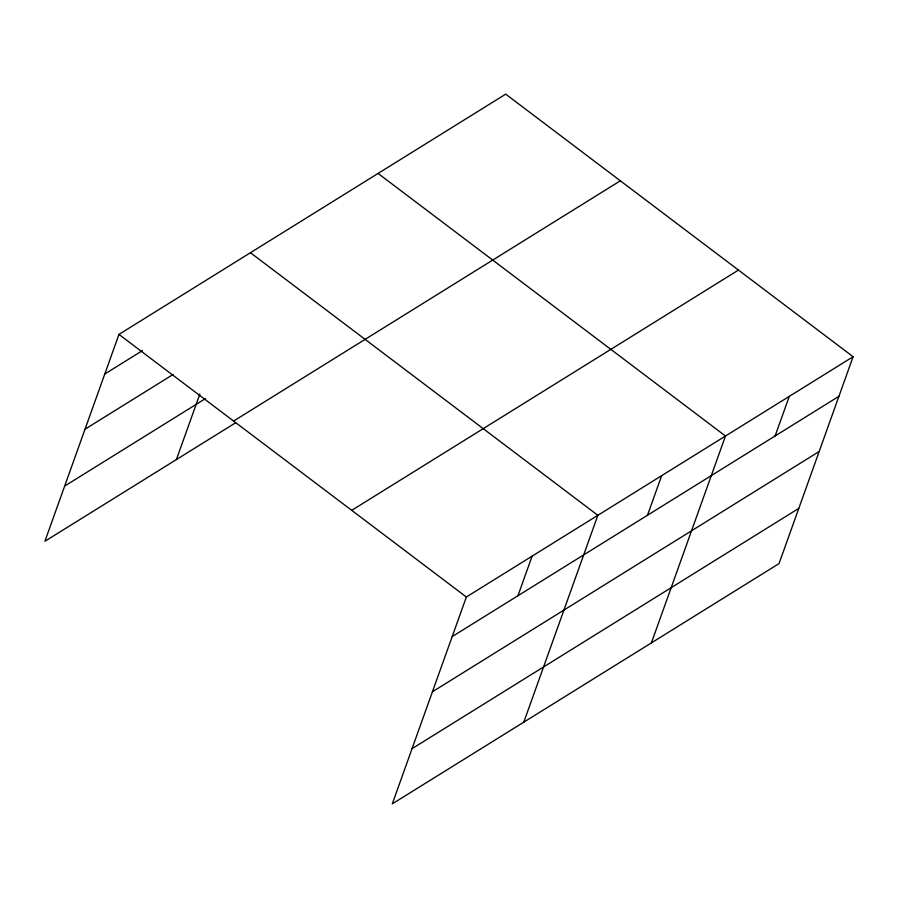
<?xml version="1.0" encoding="UTF-8"?>
<svg xmlns="http://www.w3.org/2000/svg" width="898" height="898" viewBox="0 0 898 898"><rect width="100%" height="100%" fill="white"/><g stroke="black" fill="none" stroke-linecap="round" stroke-linejoin="round"><path stroke-width="1.35" d="M853.1 356.731L466.365 597.002L392.291 803.856L779.037 563.596L853.1 356.731L505.709 94.144L118.963 334.404L44.9 541.269L235.478 422.868M176.39 459.585L199.861 394.042M517.933 595.744L532.11 556.154M523.792 722.172L597.855 515.306L250.463 252.72M647.492 515.25L661.669 475.659M651.409 642.878L725.472 436.013L378.08 173.426M775.109 435.968L789.286 396.377M104.797 373.995L142.367 350.658M85.029 429.199L173.078 374.488M64.667 486.076L205.608 398.51M233.603 421.061L620.35 180.79M351.724 510.345L738.459 270.074M452.188 636.592L838.923 396.321M432.421 691.786L819.156 451.514M412.059 748.663L798.793 508.391M118.963 334.404L466.365 597.002"/></g></svg>
